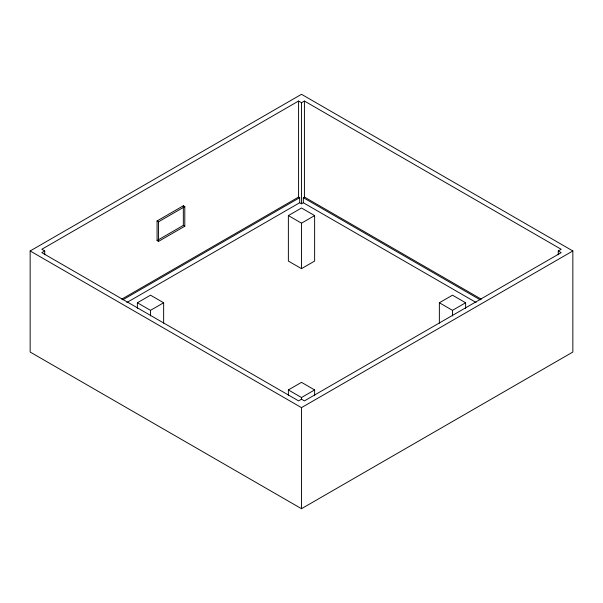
<?xml version="1.0" encoding="UTF-8"?>
<svg xmlns="http://www.w3.org/2000/svg" width="603" height="603" viewBox="0 0 603 603"><rect width="100%" height="100%" fill="white"/><g stroke="black" fill="none" stroke-linecap="round" stroke-linejoin="round"><path stroke-width="0.9" d="M30.15 250.961L301.5 94.302L572.85 250.961L572.85 352.039L301.5 508.698L30.15 352.039L30.15 250.961L301.5 407.628L572.85 250.961M558.265 254.707L558.265 250.961L561.182 249.28L304.417 101.04L301.5 102.721L298.583 101.04L41.818 249.28L44.735 250.961L44.735 254.707M44.735 250.961L41.818 252.649L298.583 400.889L301.5 399.201L304.417 400.889L561.182 252.649L558.265 250.961M157.074 220.947L183.335 205.781L184.789 206.625L184.789 226.238L158.529 241.396L157.074 240.552L157.074 220.947L158.529 221.791L184.789 206.625M157.074 240.552L183.335 225.394L184.789 226.238M121.7 299.178L298.583 197.06L299.676 197.694L299.676 202.744L126.871 302.51M122.793 299.812L299.676 197.694M476.129 302.51L303.324 202.744L303.324 197.694L304.417 197.06L481.3 299.178M299.676 202.744L301.5 203.799L303.324 202.744M137.378 308.337L137.378 302.766L150.509 295.184L163.639 302.766L163.639 323.185M288.37 215.588L301.5 208.005L314.63 215.588L314.63 261.069L301.5 268.652L288.37 261.069L288.37 215.588L301.5 223.17L314.63 215.588M137.378 302.766L150.509 310.341L163.639 302.766M288.37 395.508L288.37 389.937L301.5 382.355L314.63 389.937L314.63 395.508M439.361 323.185L439.361 302.766L452.491 295.184L465.622 302.766L465.622 308.337M288.37 389.937L301.5 397.52L314.63 389.937M439.361 302.766L452.491 310.341L465.622 302.766M303.324 197.694L480.207 299.812M452.491 310.341L452.491 315.912M304.417 101.04L304.417 197.06M301.5 102.721L301.5 203.799M301.5 223.17L301.5 268.652M301.5 397.52L301.5 399.374M301.5 407.628L301.5 508.698M298.583 101.04L298.583 197.06M183.335 205.781L183.335 225.394M158.529 221.791L158.529 241.396M150.509 310.341L150.509 315.912"/></g></svg>
